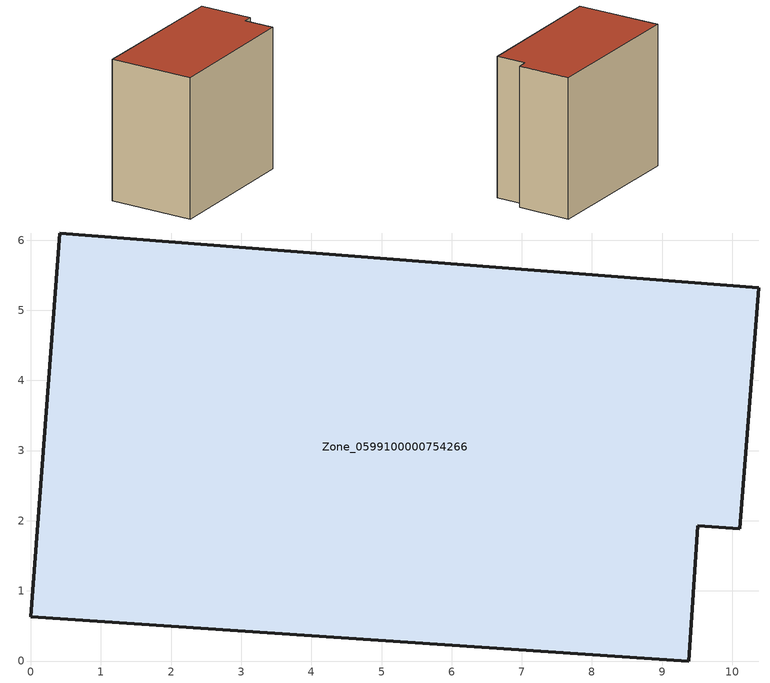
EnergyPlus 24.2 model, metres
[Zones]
Zone_0599100000754266
 floor ground (C_G): 9.51,1.93 9.38,0 0,0.63 0.41,6.1 10.38,5.32 10.11,1.88 z0
 wall outside (C_F): 0.41,6.1 0,0.63 9.38,0 9.51,1.93 10.11,1.88 10.38,5.32 0.41,6.1 z0:9.12
 roof outside (C_R): 10.11,1.88 10.38,5.32 0.41,6.1 0,0.63 9.38,0 9.51,1.93 z9.12
[BUILDING]
Pand.0599100000754266: North Axis=0; Terrain=City; Loads Convergence Tolerance Value=0.04; Temperature Convergence Tolerance Value=0.4; Solar Distribution=FullExterior; Maximum Number of Warmup Days=25; Minimum Number of Warmup Days=1
[Site:Location]
Rotterdam.The.Hague.AP_ZH_NLD Design_Conditions: Latitude=51.96; Longitude=4.45; Time Zone=1; Elevation=-4.5
[SITE:GROUNDTEMPERATURE:BUILDINGSURFACE]
18, 18, 18, 18, 18, 18, 18, 18, 18, 18, 18, 18
[MATERIAL] Thermal Absorptance=0.9; Solar Absorptance=0.7; Visible Absorptance=0.7
Name | Roughness | Thickness | Conductivity | Density | Specific Heat
G.TI.2006-2014 | MediumSmooth | 0.15 | 0.06 | 540 | 1210
F.TI.2006-2014 | Rough | 0.3 | 0.12 | 1920 | 840
R.TI.2006-2014 | MediumRough | 0.2 | 0.08 | 1500 | 1000
[CONSTRUCTION]
C_G: G.TI.2006-2014
C_F: F.TI.2006-2014
C_R: R.TI.2006-2014
[ZONE]
Zone_0599100000754266: Type=1; Multiplier=1; Ceiling Height=Autocalculate; Volume=Autocalculate; Floor Area=autocalculate; Part of Total Floor Area=Yes
[ZONEINFILTRATION:DESIGNFLOWRATE]
Infil_Zone_0599100000754266: Zone or ZoneList or Space or SpaceList=Zone_0599100000754266; Schedule=AlwaysOn; Design Flow Rate Calculation Method=Flow/Area; Flow Rate per Floor Area=0.0015; Constant Term Coefficient=1; Temperature Term Coefficient=0; Velocity Term Coefficient=0; Velocity Squared Term Coefficient=0
[HVACTEMPLATE:ZONE:IDEALLOADSAIRSYSTEM]
Zone_0599100000754266: Maximum Heating Supply Air Temperature=50; Minimum Cooling Supply Air Temperature=13; Maximum Heating Supply Air Humidity Ratio=0.0156; Minimum Cooling Supply Air Humidity Ratio=0.0077; Heating Limit=NoLimit; Cooling Limit=NoLimit; Dehumidification Control Type=ConstantSensibleHeatRatio; Cooling Sensible Heat Ratio=0.7; Dehumidification Setpoint=60; Humidification Control Type=None; Humidification Setpoint=30; Outdoor Air Method=None; Outdoor Air Flow Rate per Person=0.00944; Outdoor Air Flow Rate per Zone Floor Area=0; Outdoor Air Flow Rate per Zone=0; Demand Controlled Ventilation Type=None; Outdoor Air Economizer Type=NoEconomizer; Heat Recovery Type=None; Sensible Heat Recovery Effectiveness=0.7; Latent Heat Recovery Effectiveness=0.65
[ZONECONTROL:THERMOSTAT]
ThermostatControl_Zone_0599100000754266: Zone or ZoneList=Zone_0599100000754266; Control Type Schedule=DualSetpointControlType; Control 1=Thermostat_Zone_0599100000754266; Temperature Difference Between Cutout And Setpoint=0
[THERMOSTATSETPOINT:DUALSETPOINT]
Thermostat_Zone_0599100000754266: Heating Setpoint Temperature Schedule=HeatingSetpoint_Zone_0599100000754266; Cooling Setpoint Temperature Schedule=CoolingSetpoint_Zone_0599100000754266
[SCHEDULE:COMPACT]
HeatingSetpoint_Zone_0599100000754266: Through: 12/31, For: AllDays, Until: 24:00, 21
CoolingSetpoint_Zone_0599100000754266: Through: 12/31, For: AllDays, Until: 24:00, 24
DualSetpointControlType: Through: 12/31, For: AllDays, Until: 24:00, 4
AlwaysOn: Through: 12/31, For: AllDays, Until: 24:00, 1
